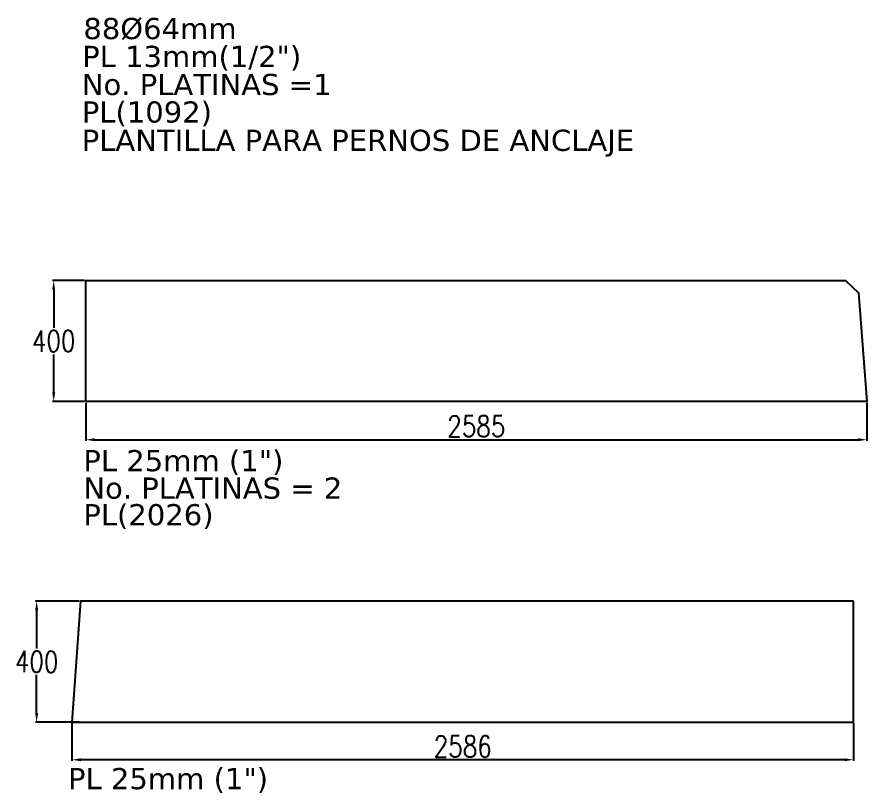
# Model space of a CAD drawing. Header units: millimetres. Extents: x 1541 to 289025, y -12015 to 47026.
# Drawn here: x 101990 to 104802, y 717 to 3284 of the extents above; entities that cross this region are included whole.
import ezdxf

# ---------------------------------------------------------------- set-up
doc = ezdxf.new("R2010")
doc.units = ezdxf.units.MM
doc.header["$LTSCALE"] = 0.1
for name, color, linetype in [('COTAS', 8, 'Continuous'), ('PLATINAS', 5, 'Continuous'), ('TEXTO GENERAL', 3, 'Continuous')]:
    doc.layers.add(name, color=color, linetype=linetype)
doc.styles.add('CNI_COTAS', font='romans.shx', dxfattribs={"width": 0.8})
doc.styles.add('TEXTO GENERAL', font='verdana.ttf', dxfattribs={"height": 0.9})
doc.styles.add('VERDANA', font='verdana.ttf')
doc.dimstyles.new('1.3', dxfattribs={"dimscale": 0, "dimtxt": 50, "dimasz": 30, "dimexe": 4, "dimexo": 4, "dimgap": 9, "dimtad": 1, "dimdec": 0, "dimzin": 4, "dimdsep": 46, "dimtxsty": 'CNI_COTAS', "dimcen": 0, "dimclrd": 256, "dimclrt": 3, "dimadec": 0, "dimazin": 0, "dimtfac": 1, "dimtdec": 0, "dimtmove": 2, "dimatfit": 0, "dimfxl": 0.05, "dimtolj": 1, "dimtzin": 0, "dimarcsym": 0})

# ---------------------------------------------------------------- blocks, each defined once
blk = doc.blocks.new('*D1554')
at = {"layer": 'COTAS', "color": 0, "lineweight": -2, "transparency": 16777216}
for p, q in [((102213.2, 2412), (102107.3, 2412)), ((102213.2, 2012), (102107.3, 2012))]:
    blk.add_line(p, q, dxfattribs=at)
at = {"layer": 'COTAS', "lineweight": -2, "transparency": 16777216}
for p, q in [((102111.3, 2382), (102111.3, 2256)), ((102111.3, 2042), (102111.3, 2168))]:
    blk.add_line(p, q, dxfattribs=at)
at = {"layer": 'COTAS', "transparency": 16777216}
for points in [[(102106.3, 2382), (102116.3, 2382), (102111.3, 2412)], [(102106.3, 2042), (102116.3, 2042), (102111.3, 2012)]]:
    blk.add_solid(points, dxfattribs=at)
at = {"layer": 'Defpoints', "color": 0, "transparency": 16777216}
for p in [(102111.3, 2412), (102217.2, 2412), (102217.2, 2012)]:
    blk.add_point(p, dxfattribs=at)
at = {"layer": 'COTAS', "color": 3, "transparency": 16777216, "insert": (102111.3, 2212), "char_height": 70, "attachment_point": 5, "rotation": 0.2, "style": 'CNI_COTAS'}
blk.add_mtext('\\A1;400', dxfattribs=at)
blk = doc.blocks.new('*D1555')
at = {"layer": 'COTAS', "color": 0, "lineweight": -2, "transparency": 16777216}
for p, q in [((102217.2, 2008), (102217.2, 1881.8)), ((104802.2, 2008), (104802.2, 1881.8))]:
    blk.add_line(p, q, dxfattribs=at)
at = {"layer": 'COTAS', "lineweight": -2, "transparency": 16777216}
blk.add_line((102247.2, 1885.8), (104772.2, 1885.8), dxfattribs=at)
at = {"layer": 'COTAS', "transparency": 16777216}
for points in [[(102247.2, 1890.8), (102247.2, 1880.8), (102217.2, 1885.8)], [(104772.2, 1890.8), (104772.2, 1880.8), (104802.2, 1885.8)]]:
    blk.add_solid(points, dxfattribs=at)
at = {"layer": 'Defpoints', "color": 0, "transparency": 16777216}
for p in [(102217.2, 2012), (104802.2, 2012), (104802.2, 1885.8)]:
    blk.add_point(p, dxfattribs=at)
at = {"layer": 'COTAS', "color": 3, "transparency": 16777216, "insert": (103509.7, 1929.8), "char_height": 70, "attachment_point": 5, "style": 'CNI_COTAS'}
blk.add_mtext('\\A1;2585', dxfattribs=at)
blk = doc.blocks.new('*D1556')
at = {"layer": 'COTAS', "color": 0, "lineweight": -2, "ltscale": 1.5, "transparency": 16777216}
for p, q in [((102171.9, 947.5), (102171.9, 823)), ((104757.9, 947.5), (104757.9, 823))]:
    blk.add_line(p, q, dxfattribs=at)
at = {"layer": 'COTAS', "lineweight": -2, "ltscale": 1.5, "transparency": 16777216}
blk.add_line((104727.9, 827), (102201.9, 827), dxfattribs=at)
at = {"layer": 'COTAS', "ltscale": 1.5, "transparency": 16777216}
for points in [[(102201.9, 832), (102201.9, 822), (102171.9, 827)], [(104727.9, 832), (104727.9, 822), (104757.9, 827)]]:
    blk.add_solid(points, dxfattribs=at)
at = {"layer": 'Defpoints', "color": 0, "ltscale": 1.5, "transparency": 16777216}
for p in [(102171.9, 951.5), (104757.9, 951.5), (102171.9, 827)]:
    blk.add_point(p, dxfattribs=at)
at = {"layer": 'COTAS', "color": 3, "ltscale": 1.5, "transparency": 16777216, "insert": (103464.9, 871), "char_height": 70, "attachment_point": 5, "style": 'CNI_COTAS'}
blk.add_mtext('\\A1;2586', dxfattribs=at)
blk = doc.blocks.new('*D1506')
at = {"layer": 'COTAS', "color": 0, "lineweight": -2, "ltscale": 1.5, "transparency": 16777216}
for p, q in [((102195.9, 1351.5), (102051, 1351.5)), ((102195.9, 951.5), (102051, 951.5))]:
    blk.add_line(p, q, dxfattribs=at)
at = {"layer": 'COTAS', "lineweight": -2, "ltscale": 1.5, "transparency": 16777216}
for p, q in [((102055, 1321.5), (102055, 1195.5)), ((102055, 981.5), (102055, 1107.5))]:
    blk.add_line(p, q, dxfattribs=at)
at = {"layer": 'COTAS', "ltscale": 1.5, "transparency": 16777216}
for points in [[(102050, 1321.5), (102060, 1321.5), (102055, 1351.5)], [(102050, 981.5), (102060, 981.5), (102055, 951.5)]]:
    blk.add_solid(points, dxfattribs=at)
at = {"layer": 'Defpoints', "color": 0, "ltscale": 1.5, "transparency": 16777216}
for p in [(102199.9, 1351.5), (102055, 951.5), (102199.9, 951.5)]:
    blk.add_point(p, dxfattribs=at)
at = {"layer": 'COTAS', "color": 3, "ltscale": 1.5, "transparency": 16777216, "insert": (102055, 1151.5), "char_height": 70, "attachment_point": 5, "rotation": 359, "style": 'CNI_COTAS'}
blk.add_mtext('\\A1;400', dxfattribs=at)
blk = doc.blocks.new('A$C7c6421ae')
at = {"layer": 'PLATINAS'}
blk.add_lwpolyline([(102217.2, 2012), (102217.2, 2412), (104731.2, 2412), (104774.2, 2372), (104802.2, 2012)], close=True, dxfattribs=at)
at = {"layer": 'PLATINAS', "ltscale": 1.5}
blk.add_lwpolyline([(104757.9, 1351.5), (102199.9, 1351.5), (102171.9, 951.5), (104757.9, 951.5)], close=True, dxfattribs=at)
at = {"layer": 'TEXTO GENERAL', "color": 3}
for s, style, p in [('88%%C64mm', 'VERDANA', (102209.5, 3211)), ('PL 13mm(1/2")', 'VERDANA', (102205.6, 3118.8)), ('No. PLATINAS =1', 'VERDANA', (102204.4, 3026)), ('PL(1092)', 'VERDANA', (102204.4, 2934.9)), ('PLANTILLA PARA PERNOS DE ANCLAJE', 'VERDANA', (102204.1, 2841.2)), ('PL 25mm (1")', 'TEXTO GENERAL', (102209.5, 1781.6)), ('No. PLATINAS = 2', 'TEXTO GENERAL', (102209.5, 1690.8)), ('PL(2026)', 'TEXTO GENERAL', (102209.5, 1602.7)), ('PL 25mm (1")', 'TEXTO GENERAL', (102158.8, 729.7))]:
    blk.add_text(s, height=70, dxfattribs=dict(at, style=style)).set_placement(p)
at = {"layer": 'COTAS'}
dim = blk.add_linear_dim(base=(102111.3, 2412), p1=(102217.2, 2012), p2=(102217.2, 2412), angle=90, dimstyle='1.3', override={"dimscale": 1, "dimtxt": 70}, dxfattribs=at)
dim.commit()
dim.dimension.update_dxf_attribs({"geometry": '*D1554', "text_midpoint": (102111.3, 2212), "text_rotation": 0.2})
dim = blk.add_linear_dim(base=(104802.2, 1885.8), p1=(102217.2, 2012), p2=(104802.2, 2012), dimstyle='1.3', override={"dimscale": 1, "dimtxt": 70}, dxfattribs=at)
dim.commit()
dim.dimension.update_dxf_attribs({"geometry": '*D1555', "text_midpoint": (103509.7, 1929.8)})
at = {"layer": 'COTAS', "ltscale": 1.5}
dim = blk.add_linear_dim(base=(102055, 951.5), p1=(102199.9, 1351.5), p2=(102199.9, 951.5), angle=90, dimstyle='1.3', override={"dimscale": 1, "dimtxt": 70}, dxfattribs=at)
dim.commit()
dim.dimension.update_dxf_attribs({"geometry": '*D1506', "text_midpoint": (102055, 1151.5), "text_rotation": 359})
dim = blk.add_linear_dim(base=(102171.9, 827), p1=(104757.9, 951.5), p2=(102171.9, 951.5), dimstyle='1.3', override={"dimscale": 1, "dimtxt": 70}, dxfattribs=at)
dim.commit()
dim.dimension.update_dxf_attribs({"geometry": '*D1556', "text_midpoint": (103464.9, 871)})

msp = doc.modelspace()

# ---------------------------------------------------------------- block references
at = {"layer": 'COTAS'}
msp.add_blockref('A$C7c6421ae', (0, 0), dxfattribs=at)

doc.saveas('drawing.dxf')
